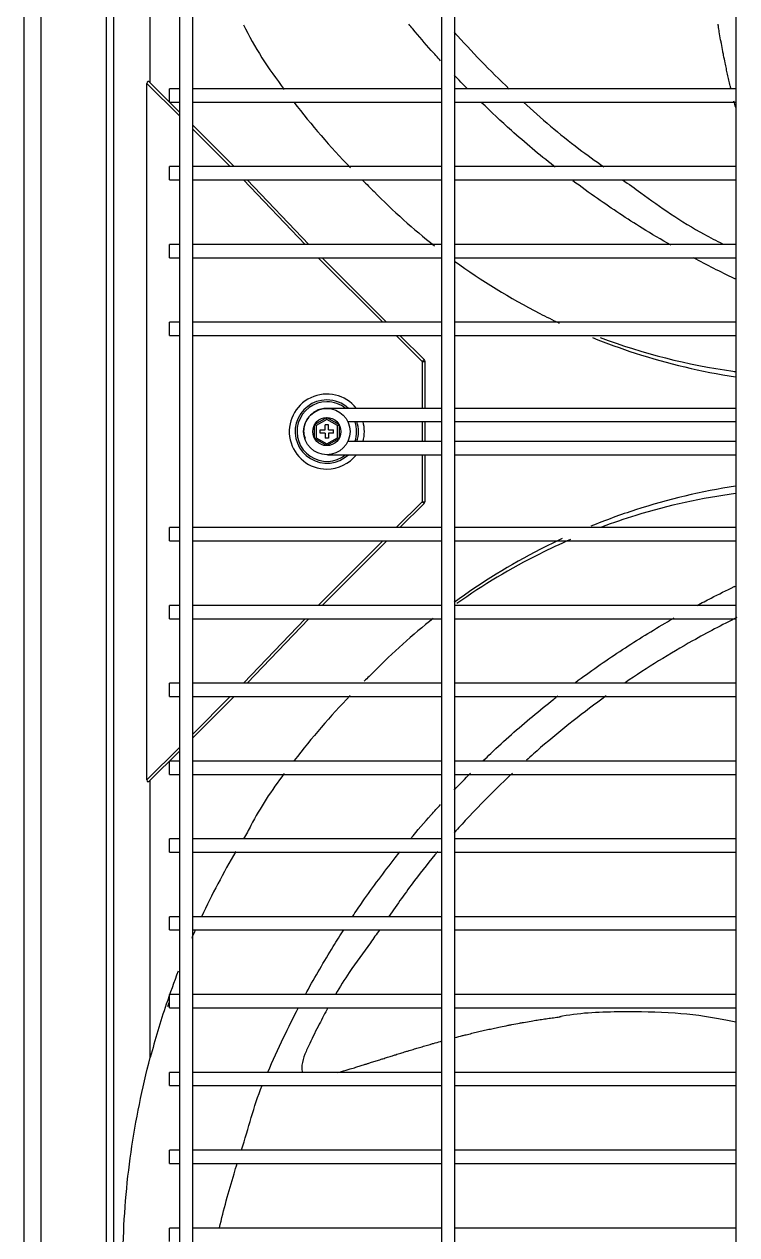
# Model space of a CAD drawing. Extents: x 58467 to 79089, y -33726 to -17391.
# Drawn here: x 78288.75 to 78310.25, y -19177.94 to -19141.39 of the extents above; entities that cross this region are included whole.
import ezdxf

# ---------------------------------------------------------------- set-up
doc = ezdxf.new("R2010")
doc.units = 0
doc.header["$LTSCALE"] = 100

# ---------------------------------------------------------------- blocks, each defined once
blk = doc.blocks.new('ZSGT')
at = {"color": 3}
for p, q in [((40264.234, -24505.717, -3.539), (40264.234, -24624.08, -3.539)), ((40264.634, -24624.08, -3.539), (40264.634, -24505.717, -3.539)), ((40273.112, -24505.717, -3.539), (40273.112, -24624.08, -3.539)), ((40251.646, -24622.901, -3.539), (40251.646, -24506.852, -3.539)), ((40252.146, -24506.852, -3.539), (40252.146, -24622.901, -3.539)), ((40254.125, -24617.41, -3.539), (40254.125, -24512.252, -3.539)), ((40254.337, -24512.405, -3.539), (40254.337, -24617.258, -3.539)), ((40256.329, -24512.125, -3.539), (40256.329, -24617.58, -3.539)), ((40256.729, -24617.58, -3.539), (40256.729, -24512.125, -3.539)), ((40255.449, -24554.305, -3.539), (40255.449, -24545.935, -3.539)), ((40255.349, -24575.344, -3.539), (40255.349, -24554.319, -3.539)), ((40255.349, -24554.319, -3.539), (40256.329, -24555.299, -3.539)), ((40255.429, -24554.285, -3.539), (40256.329, -24555.185, -3.539)), ((40256.329, -24554.482, -3.539), (40256.029, -24554.482, -3.539)), ((40256.029, -24554.882, -3.539), (40256.029, -24554.482, -3.539)), ((40264.234, -24554.482, -3.539), (40256.729, -24554.482, -3.539)), ((40273.113, -24554.482, -3.539), (40264.634, -24554.482, -3.539)), ((40256.029, -24554.882, -3.539), (40256.329, -24554.882, -3.539)), ((40256.729, -24554.882, -3.539), (40264.234, -24554.882, -3.539)), ((40264.634, -24554.882, -3.539), (40273.113, -24554.882, -3.539)), ((40256.729, -24555.585, -3.539), (40257.976, -24556.832, -3.539)), ((40256.729, -24555.698, -3.539), (40257.863, -24556.832, -3.539)), ((40256.329, -24556.832, -3.539), (40256.029, -24556.832, -3.539)), ((40256.029, -24557.232, -3.539), (40256.029, -24556.832, -3.539)), ((40264.234, -24556.832, -3.539), (40256.729, -24556.832, -3.539)), ((40273.113, -24556.832, -3.539), (40264.634, -24556.832, -3.539)), ((40256.029, -24557.232, -3.539), (40256.329, -24557.232, -3.539)), ((40256.729, -24557.232, -3.539), (40264.234, -24557.232, -3.539)), ((40258.263, -24557.232, -3.539), (40260.118, -24559.182, -3.539)), ((40258.376, -24557.232, -3.539), (40260.231, -24559.182, -3.539)), ((40264.634, -24557.232, -3.539), (40273.113, -24557.232, -3.539)), ((40256.329, -24559.182, -3.539), (40256.029, -24559.182, -3.539)), ((40256.029, -24559.582, -3.539), (40256.029, -24559.182, -3.539)), ((40264.234, -24559.182, -3.539), (40256.729, -24559.182, -3.539)), ((40273.113, -24559.182, -3.539), (40264.634, -24559.182, -3.539)), ((40256.029, -24559.582, -3.539), (40256.329, -24559.582, -3.539)), ((40256.729, -24559.582, -3.539), (40264.234, -24559.582, -3.539)), ((40260.518, -24559.582, -3.539), (40262.468, -24561.531, -3.539)), ((40260.631, -24559.582, -3.539), (40262.581, -24561.531, -3.539)), ((40264.634, -24559.582, -3.539), (40273.113, -24559.582, -3.539)), ((40256.329, -24561.531, -3.539), (40256.029, -24561.531, -3.539)), ((40256.029, -24561.931, -3.539), (40256.029, -24561.531, -3.539)), ((40264.234, -24561.531, -3.539), (40256.729, -24561.531, -3.539)), ((40273.113, -24561.531, -3.539), (40264.634, -24561.531, -3.539)), ((40256.029, -24561.931, -3.539), (40256.329, -24561.931, -3.539)), ((40256.729, -24561.931, -3.539), (40264.234, -24561.931, -3.539)), ((40262.868, -24561.931, -3.539), (40263.651, -24562.714, -3.539)), ((40262.981, -24561.931, -3.539), (40263.708, -24562.658, -3.539)), ((40264.634, -24561.931, -3.539), (40273.113, -24561.931, -3.539)), ((40263.651, -24562.714, -3.539), (40263.708, -24562.658, -3.539)), ((40263.651, -24562.714, -3.539), (40263.651, -24564.131, -3.539)), ((40263.651, -24562.714, -3.539), (40263.731, -24562.714, -3.539)), ((40263.731, -24562.714, -3.539), (40263.731, -24564.131, -3.539)), ((40262.168, -24564.131, -3.539), (40260.79, -24564.131, -3.539)), ((40264.234, -24564.131, -3.539), (40261.961, -24564.131, -3.539)), ((40262.817, -24564.131, -3.539), (40262.451, -24564.131, -3.539)), ((40273.112, -24564.131, -3.539), (40264.634, -24564.131, -3.539)), ((40260.408, -24564.619, -3.539), (40260.776, -24564.406, -3.539)), ((40260.408, -24565.044, -3.539), (40260.408, -24564.619, -3.539)), ((40260.458, -24564.648, -3.539), (40260.408, -24564.619, -3.539)), ((40260.776, -24564.464, -3.539), (40260.458, -24564.648, -3.539)), ((40260.458, -24564.648, -3.539), (40260.458, -24565.015, -3.539)), ((40260.826, -24564.631, -3.539), (40260.726, -24564.631, -3.539)), ((40260.726, -24564.781, -3.539), (40260.726, -24564.631, -3.539)), ((40260.776, -24564.406, -3.539), (40261.144, -24564.619, -3.539)), ((40260.776, -24564.464, -3.539), (40260.776, -24564.406, -3.539)), ((40261.094, -24564.648, -3.539), (40260.776, -24564.464, -3.539)), ((40260.826, -24564.781, -3.539), (40260.826, -24564.631, -3.539)), ((40261.094, -24564.648, -3.539), (40261.144, -24564.619, -3.539)), ((40261.094, -24565.015, -3.539), (40261.094, -24564.648, -3.539)), ((40261.144, -24564.619, -3.539), (40261.144, -24565.044, -3.539)), ((40261.408, -24564.531, -3.539), (40262.168, -24564.531, -3.539)), ((40261.961, -24564.531, -3.539), (40264.234, -24564.531, -3.539)), ((40262.451, -24564.531, -3.539), (40262.817, -24564.531, -3.539)), ((40263.651, -24564.531, -3.539), (40263.651, -24565.131, -3.539)), ((40263.731, -24564.531, -3.539), (40263.731, -24565.131, -3.539)), ((40264.634, -24564.531, -3.539), (40273.112, -24564.531, -3.539)), ((40260.408, -24565.044, -3.539), (40260.458, -24565.015, -3.539)), ((40260.776, -24565.256, -3.539), (40260.408, -24565.044, -3.539)), ((40260.458, -24565.015, -3.539), (40260.776, -24565.198, -3.539)), ((40260.576, -24564.781, -3.539), (40260.726, -24564.781, -3.539)), ((40260.576, -24564.881, -3.539), (40260.576, -24564.781, -3.539)), ((40260.726, -24564.881, -3.539), (40260.576, -24564.881, -3.539)), ((40260.726, -24564.881, -3.539), (40260.726, -24565.031, -3.539)), ((40260.826, -24565.031, -3.539), (40260.726, -24565.031, -3.539)), ((40260.776, -24565.198, -3.539), (40261.094, -24565.015, -3.539)), ((40261.144, -24565.044, -3.539), (40260.776, -24565.256, -3.539)), ((40260.826, -24564.781, -3.539), (40260.976, -24564.781, -3.539)), ((40260.826, -24564.881, -3.539), (40260.826, -24565.031, -3.539)), ((40260.976, -24564.881, -3.539), (40260.826, -24564.881, -3.539)), ((40260.976, -24564.881, -3.539), (40260.976, -24564.781, -3.539)), ((40261.144, -24565.044, -3.539), (40261.094, -24565.015, -3.539)), ((40260.776, -24565.256, -3.539), (40260.776, -24565.198, -3.539)), ((40262.168, -24565.131, -3.539), (40261.408, -24565.131, -3.539)), ((40262.451, -24565.131, -3.539), (40262.168, -24565.131, -3.539)), ((40262.817, -24565.131, -3.539), (40262.451, -24565.131, -3.539)), ((40263.1, -24565.131, -3.539), (40262.817, -24565.131, -3.539)), ((40264.234, -24565.131, -3.539), (40263.1, -24565.131, -3.539)), ((40273.113, -24565.131, -3.539), (40264.634, -24565.131, -3.539)), ((40260.794, -24565.531, -3.539), (40262.168, -24565.531, -3.539)), ((40262.168, -24565.531, -3.539), (40262.451, -24565.531, -3.539)), ((40262.451, -24565.531, -3.539), (40262.817, -24565.531, -3.539)), ((40262.451, -24565.531, -3.539), (40262.451, -24565.531, -3.539)), ((40262.817, -24565.531, -3.539), (40263.1, -24565.531, -3.539)), ((40262.817, -24565.531, -3.539), (40262.817, -24565.531, -3.539)), ((40263.1, -24565.531, -3.539), (40264.234, -24565.531, -3.539)), ((40263.651, -24565.531, -3.539), (40263.651, -24566.948, -3.539)), ((40263.731, -24565.531, -3.539), (40263.731, -24566.948, -3.539)), ((40264.634, -24565.531, -3.539), (40273.113, -24565.531, -3.539)), ((40263.651, -24566.948, -3.539), (40262.868, -24567.73, -3.539)), ((40263.708, -24567.005, -3.539), (40262.982, -24567.73, -3.539)), ((40263.651, -24566.948, -3.539), (40263.731, -24566.948, -3.539)), ((40263.708, -24567.005, -3.539), (40263.651, -24566.948, -3.539)), ((40256.329, -24567.73, -3.539), (40256.029, -24567.73, -3.539)), ((40256.029, -24568.13, -3.539), (40256.029, -24567.73, -3.539)), ((40264.234, -24567.73, -3.539), (40256.729, -24567.73, -3.539)), ((40273.113, -24567.73, -3.539), (40264.634, -24567.73, -3.539)), ((40256.029, -24568.13, -3.539), (40256.329, -24568.13, -3.539)), ((40256.729, -24568.13, -3.539), (40264.234, -24568.13, -3.539)), ((40262.469, -24568.13, -3.539), (40260.519, -24570.08, -3.539)), ((40262.582, -24568.13, -3.539), (40260.632, -24570.08, -3.539)), ((40264.634, -24568.13, -3.539), (40273.113, -24568.13, -3.539)), ((40256.329, -24570.08, -3.539), (40256.029, -24570.08, -3.539)), ((40256.029, -24570.48, -3.539), (40256.029, -24570.08, -3.539)), ((40264.234, -24570.08, -3.539), (40256.729, -24570.08, -3.539)), ((40273.113, -24570.08, -3.539), (40264.634, -24570.08, -3.539)), ((40256.029, -24570.48, -3.539), (40256.329, -24570.48, -3.539)), ((40256.729, -24570.48, -3.539), (40264.234, -24570.48, -3.539)), ((40260.119, -24570.48, -3.539), (40258.263, -24572.43, -3.539)), ((40260.232, -24570.48, -3.539), (40258.377, -24572.43, -3.539)), ((40264.634, -24570.48, -3.539), (40273.113, -24570.48, -3.539)), ((40256.329, -24572.43, -3.539), (40256.029, -24572.43, -3.539)), ((40256.029, -24572.83, -3.539), (40256.029, -24572.43, -3.539)), ((40264.234, -24572.43, -3.539), (40256.729, -24572.43, -3.539)), ((40273.113, -24572.43, -3.539), (40264.634, -24572.43, -3.539)), ((40256.029, -24572.83, -3.539), (40256.329, -24572.83, -3.539)), ((40257.864, -24572.829, -3.539), (40256.729, -24573.964, -3.539)), ((40257.977, -24572.829, -3.539), (40256.729, -24574.077, -3.539)), ((40256.729, -24572.83, -3.539), (40264.234, -24572.83, -3.539)), ((40264.634, -24572.83, -3.539), (40273.113, -24572.83, -3.539)), ((40256.329, -24574.364, -3.539), (40255.349, -24575.344, -3.539)), ((40256.329, -24574.477, -3.539), (40255.429, -24575.377, -3.539)), ((40256.329, -24574.779, -3.539), (40256.029, -24574.779, -3.539)), ((40256.029, -24575.179, -3.539), (40256.029, -24574.779, -3.539)), ((40264.234, -24574.779, -3.539), (40256.729, -24574.779, -3.539)), ((40273.113, -24574.779, -3.539), (40264.634, -24574.779, -3.539)), ((40256.029, -24575.179, -3.539), (40256.329, -24575.179, -3.539)), ((40256.729, -24575.179, -3.539), (40264.234, -24575.179, -3.539)), ((40264.634, -24575.179, -3.539), (40273.113, -24575.179, -3.539)), ((40255.449, -24583.727, -3.539), (40255.449, -24575.357, -3.539)), ((40256.329, -24577.129, -3.539), (40256.029, -24577.129, -3.539)), ((40256.029, -24577.529, -3.539), (40256.029, -24577.129, -3.539)), ((40264.234, -24577.129, -3.539), (40256.729, -24577.129, -3.539)), ((40273.113, -24577.129, -3.539), (40264.634, -24577.129, -3.539)), ((40256.029, -24577.529, -3.539), (40256.329, -24577.529, -3.539)), ((40256.729, -24577.529, -3.539), (40264.234, -24577.529, -3.539)), ((40264.634, -24577.529, -3.539), (40273.113, -24577.529, -3.539)), ((40256.329, -24579.479, -3.539), (40256.029, -24579.479, -3.539)), ((40256.029, -24579.878, -3.539), (40256.029, -24579.479, -3.539)), ((40264.234, -24579.479, -3.539), (40256.729, -24579.479, -3.539)), ((40273.113, -24579.479, -3.539), (40264.634, -24579.479, -3.539)), ((40256.029, -24579.878, -3.539), (40256.329, -24579.878, -3.539)), ((40256.729, -24579.878, -3.539), (40264.234, -24579.878, -3.539)), ((40264.634, -24579.878, -3.539), (40273.113, -24579.878, -3.539)), ((40256.329, -24581.828, -3.539), (40256.029, -24581.828, -3.539)), ((40256.029, -24582.228, -3.539), (40256.029, -24581.828, -3.539)), ((40264.234, -24581.828, -3.539), (40256.729, -24581.828, -3.539)), ((40273.113, -24581.828, -3.539), (40264.634, -24581.828, -3.539)), ((40256.029, -24582.228, -3.539), (40256.329, -24582.228, -3.539)), ((40256.729, -24582.228, -3.539), (40264.234, -24582.228, -3.539)), ((40264.634, -24582.228, -3.539), (40273.113, -24582.228, -3.539)), ((40256.329, -24584.178, -3.539), (40256.029, -24584.178, -3.539)), ((40256.029, -24584.578, -3.539), (40256.029, -24584.178, -3.539)), ((40264.234, -24584.178, -3.539), (40256.729, -24584.178, -3.539)), ((40273.113, -24584.178, -3.539), (40264.634, -24584.178, -3.539)), ((40256.029, -24584.578, -3.539), (40256.329, -24584.578, -3.539)), ((40256.729, -24584.578, -3.539), (40264.234, -24584.578, -3.539)), ((40264.634, -24584.578, -3.539), (40273.113, -24584.578, -3.539)), ((40256.329, -24586.527, -3.539), (40256.029, -24586.527, -3.539)), ((40256.029, -24586.927, -3.539), (40256.029, -24586.527, -3.539)), ((40264.234, -24586.527, -3.539), (40256.729, -24586.527, -3.539)), ((40273.113, -24586.527, -3.539), (40264.634, -24586.527, -3.539)), ((40256.029, -24586.927, -3.539), (40256.329, -24586.927, -3.539)), ((40256.729, -24586.927, -3.539), (40264.234, -24586.927, -3.539)), ((40264.634, -24586.927, -3.539), (40273.113, -24586.927, -3.539)), ((40256.329, -24588.878, -3.539), (40256.029, -24588.878, -3.539)), ((40256.029, -24589.278, -3.539), (40256.029, -24588.878, -3.539)), ((40264.234, -24588.878, -3.539), (40256.729, -24588.878, -3.539)), ((40273.113, -24588.878, -3.539), (40264.634, -24588.878, -3.539))]:
    blk.add_line(p, q, dxfattribs=at)
for radius in [0.7, 0.425, 0.425]:
    blk.add_circle((40260.776, -24564.831, -3.539), radius, dxfattribs=at)
at = {"color": 3, "extrusion": (0, 0, -1)}
blk.add_arc((-40263.651, -24562.714, 3.539), 0.08, 135, 180, dxfattribs=at)
at = {"color": 3}
for centre, radius, start, end in [((40260.776, -24564.831, -3.539), 1.133, 38.1431, 270), ((40260.776, -24564.831, -3.539), 0.956, 90, 312.9805), ((40260.776, -24564.831, -3.539), 0.9, 90, 308.9644), ((40260.776, -24564.831, -3.539), 0.956, 47.0194, 90), ((40260.776, -24564.831, -3.539), 0.9, 51.0412, 90), ((40260.776, -24564.831, -3.539), 0.9, 340.5432, 19.4569), ((40260.776, -24564.831, -3.539), 0.956, 341.7356, 18.2642), ((40260.776, -24564.831, -3.539), 1.133, 344.6607, 15.3394), ((40260.776, -24564.831, -3.539), 1.133, 270, 321.8625), ((40263.651, -24566.948, -3.539), 0.08, 315, 0)]:
    blk.add_arc(centre, radius, start, end, dxfattribs=at)
for centre, major_axis, start_param, end_param in [((40255.429, -24554.399, -3.539), (-0.057, 0.137), -0.785398, 0.785398), ((40255.429, -24575.264, -3.539), (0.057, 0.137), 2.356194, 3.926991)]:
    blk.add_ellipse(centre, major_axis=major_axis, ratio=0.414214, start_param=start_param, end_param=end_param, dxfattribs=at)
for points in [[(40258.266, -24552.551, -3.539), (40258.581, -24553.224, -3.539), (40259.019, -24553.874, -3.539), (40259.487, -24554.501, -3.539)], [(40264.617, -24552.771, -3.539), (40265.141, -24553.359, -3.539), (40265.697, -24553.932, -3.539), (40266.282, -24554.489, -3.539)], [(40265.02, -24554.486, -3.539), (40264.884, -24554.348, -3.539), (40264.749, -24554.209, -3.539), (40264.615, -24554.069, -3.539)], [(40259.778, -24554.884, -3.539), (40260.312, -24555.573, -3.539), (40260.882, -24556.234, -3.539), (40261.488, -24556.867, -3.539)], [(40273.112, -24555.049, -3.539), (40273.094, -24554.984, -3.539), (40273.078, -24554.918, -3.539), (40273.061, -24554.852, -3.539)], [(40261.864, -24557.252, -3.539), (40261.975, -24557.363, -3.539), (40262.087, -24557.473, -3.539), (40262.2, -24557.583, -3.539)], [(40262.2, -24557.583, -3.539), (40262.777, -24558.171, -3.539), (40263.385, -24558.717, -3.539), (40264.022, -24559.221, -3.539)], [(40263.987, -24570.47, -3.539), (40263.361, -24570.967, -3.539), (40262.765, -24571.504, -3.539), (40262.2, -24572.079, -3.539)], [(40262.2, -24572.079, -3.539), (40262.101, -24572.174, -3.539), (40262.003, -24572.27, -3.539), (40261.906, -24572.367, -3.539)], [(40261.482, -24572.801, -3.539), (40260.884, -24573.426, -3.539), (40260.319, -24574.081, -3.539), (40259.789, -24574.764, -3.539)], [(40264.618, -24575.655, -3.539), (40264.782, -24575.483, -3.539), (40264.947, -24575.312, -3.539), (40265.112, -24575.141, -3.539)], [(40258.026, -24577.513, -3.539), (40257.653, -24578.153, -3.539), (40257.309, -24578.808, -3.539), (40256.994, -24579.477, -3.539)], [(40256.815, -24579.869, -3.539), (40256.775, -24579.956, -3.539), (40256.737, -24580.044, -3.539), (40256.698, -24580.131, -3.539)], [(40256.292, -24581.122, -3.539), (40256.165, -24581.452, -3.539), (40256.045, -24581.786, -3.539), (40255.931, -24582.122, -3.539)], [(40255.931, -24582.122, -3.539), (40255.753, -24582.652, -3.539), (40255.592, -24583.187, -3.539), (40255.449, -24583.727, -3.539)], [(40256.01, -24582.078, -3.539), (40255.996, -24582.118, -3.539), (40255.983, -24582.157, -3.539), (40255.97, -24582.197, -3.539)], [(40258.201, -24586.519, -3.539), (40258.418, -24585.863, -3.539), (40258.563, -24585.215, -3.539), (40258.826, -24584.576, -3.539)]]:
    blk.add_open_spline(points, degree=3, dxfattribs=at)
for points, knots in [([(40264.208, -24553.634, -3.539), (40264.114, -24553.531, -3.539), (40263.831, -24553.216, -3.539), (40263.514, -24552.848, -3.539), (40263.294, -24552.582, -3.539), (40263.255, -24552.535, -3.539)], [0, 0, 0, 0, 0.288093, 0.872679, 1, 1, 1, 1]), ([(40272.97, -24554.485, -3.539), (40272.963, -24554.454, -3.539), (40272.941, -24554.365, -3.539), (40272.907, -24554.218, -3.539), (40272.868, -24554.045, -3.539), (40272.83, -24553.872, -3.539), (40272.79, -24553.68, -3.539), (40272.754, -24553.506, -3.539), (40272.716, -24553.313, -3.539), (40272.687, -24553.158, -3.539), (40272.652, -24552.963, -3.539), (40272.622, -24552.787, -3.539), (40272.596, -24552.631, -3.539), (40272.584, -24552.552, -3.539), (40272.581, -24552.533, -3.539)], [0, 0, 0, 0, 0.04892, 0.138223, 0.227526, 0.316829, 0.406131, 0.525202, 0.584737, 0.703807, 0.763342, 0.882413, 0.971716, 1, 1, 1, 1]), ([(40267.669, -24556.85, -3.539), (40267.654, -24556.838, -3.539), (40267.202, -24556.482, -3.539), (40266.44, -24555.848, -3.539), (40265.736, -24555.18, -3.539), (40265.437, -24554.893, -3.539)], [0, 0, 0, 0, 0.019072, 0.581193, 1, 1, 1, 1]), ([(40266.709, -24554.89, -3.539), (40267.24, -24555.377, -3.539), (40268.027, -24556.05, -3.539), (40268.877, -24556.656, -3.539), (40269.131, -24556.835, -3.539)], [0, 0, 0, 0, 0.70386, 1, 1, 1, 1]), ([(40271.161, -24559.207, -3.539), (40270.869, -24559.04, -3.539), (40270.116, -24558.591, -3.539), (40269.13, -24557.939, -3.539), (40268.446, -24557.443, -3.539), (40268.202, -24557.259, -3.539)], [0, 0, 0, 0, 0.284794, 0.741705, 1, 1, 1, 1]), ([(40269.699, -24557.23, -3.539), (40269.883, -24557.359, -3.539), (40270.367, -24557.697, -3.539), (40271.159, -24558.289, -3.539), (40271.992, -24558.787, -3.539), (40272.538, -24559.074, -3.539), (40272.736, -24559.176, -3.539), (40272.749, -24559.182, -3.539)], [0, 0, 0, 0, 0.188637, 0.492926, 0.817568, 0.9884, 1, 1, 1, 1]), ([(40273.098, -24560.223, -3.539), (40273.088, -24560.219, -3.539), (40272.664, -24560.016, -3.539), (40272.245, -24559.803, -3.539), (40271.841, -24559.586, -3.539)], [0, 0, 0, 0, 0.023633, 1, 1, 1, 1]), ([(40264.632, -24559.685, -3.539), (40265.442, -24560.275, -3.539), (40266.298, -24560.802, -3.539), (40267.394, -24561.365, -3.539), (40267.59, -24561.461, -3.539), (40267.787, -24561.554, -3.539)], [0, 0, 0, 0, 0.823029, 0.823029, 1, 1, 1, 1]), ([(40268.79, -24561.993, -3.539), (40269.216, -24562.165, -3.539), (40269.647, -24562.322, -3.539), (40271.066, -24562.781, -3.539), (40272.074, -24563.021, -3.539), (40273.106, -24563.18, -3.539)], [0, 0, 0, 0, 0.306385, 0.306385, 1, 1, 1, 1]), ([(40269.023, -24561.992, -3.539), (40270.315, -24562.476, -3.539), (40271.652, -24562.815, -3.539), (40273.057, -24563.011, -3.539), (40273.083, -24563.014, -3.539), (40273.109, -24563.018, -3.539)], [0, 0, 0, 0, 0.981495, 0.981495, 1, 1, 1, 1]), ([(40260.776, -24564.131, -3.539), (40260.714, -24564.132, -3.539), (40260.601, -24564.146, -3.539), (40260.407, -24564.222, -3.539), (40260.235, -24564.364, -3.539), (40260.125, -24564.552, -3.539), (40260.074, -24564.736, -3.539), (40260.074, -24564.895, -3.539), (40260.103, -24564.996, -3.539), (40260.118, -24565.032, -3.539)], [0, 0, 0, 0, 0.137285, 0.262147, 0.473488, 0.63553, 0.754235, 0.906368, 1, 1, 1, 1]), ([(40273.109, -24566.481, -3.539), (40272.083, -24566.639, -3.539), (40271.07, -24566.88, -3.539), (40269.636, -24567.343, -3.539), (40269.185, -24567.508, -3.539), (40268.74, -24567.689, -3.539)], [0, 0, 0, 0, 0.681342, 0.681342, 1, 1, 1, 1]), ([(40273.111, -24566.703, -3.539), (40272.092, -24566.841, -3.539), (40271.087, -24567.06, -3.539), (40269.752, -24567.47, -3.539), (40269.409, -24567.587, -3.539), (40269.068, -24567.713, -3.539)], [0, 0, 0, 0, 0.742253, 0.742253, 1, 1, 1, 1]), ([(40267.88, -24568.064, -3.539), (40267.66, -24568.167, -3.539), (40267.441, -24568.273, -3.539), (40266.317, -24568.849, -3.539), (40265.438, -24569.39, -3.539), (40264.615, -24569.991, -3.539)], [0, 0, 0, 0, 0.192969, 0.192969, 1, 1, 1, 1]), ([(40268.126, -24568.092, -3.539), (40267.81, -24568.229, -3.539), (40267.498, -24568.374, -3.539), (40266.322, -24568.962, -3.539), (40265.492, -24569.461, -3.539), (40264.7, -24570.023, -3.539)], [0, 0, 0, 0, 0.260427, 0.260427, 1, 1, 1, 1]), ([(40271.947, -24570.078, -3.539), (40272.087, -24570.004, -3.539), (40272.458, -24569.81, -3.539), (40272.843, -24569.619, -3.539), (40273.088, -24569.502, -3.539), (40273.098, -24569.498, -3.539)], [0, 0, 0, 0, 0.36828, 0.975008, 1, 1, 1, 1]), ([(40268.281, -24572.402, -3.539), (40268.5, -24572.239, -3.539), (40268.94, -24571.921, -3.539), (40269.611, -24571.464, -3.539), (40270.291, -24571.029, -3.539), (40270.842, -24570.697, -3.539), (40271.167, -24570.51, -3.539), (40271.261, -24570.456, -3.539)], [0, 0, 0, 0, 0.229373, 0.457693, 0.68426, 0.909075, 1, 1, 1, 1]), ([(40273.146, -24570.447, -3.539), (40272.699, -24570.668, -3.539), (40271.565, -24571.265, -3.539), (40270.446, -24571.958, -3.539), (40269.777, -24572.414, -3.539)], [0, 0, 0, 0, 0.392123, 1, 1, 1, 1]), ([(40265.497, -24574.764, -3.539), (40265.572, -24574.692, -3.539), (40265.85, -24574.425, -3.539), (40266.341, -24573.977, -3.539), (40266.975, -24573.429, -3.539), (40267.447, -24573.045, -3.539), (40267.706, -24572.842, -3.539), (40267.747, -24572.81, -3.539)], [0, 0, 0, 0, 0.10453, 0.387673, 0.668723, 0.947676, 1, 1, 1, 1]), ([(40269.204, -24572.814, -3.539), (40268.531, -24573.297, -3.539), (40267.722, -24573.934, -3.539), (40266.939, -24574.626, -3.539), (40266.796, -24574.756, -3.539)], [0, 0, 0, 0, 0.816114, 1, 1, 1, 1]), ([(40259.492, -24575.155, -3.539), (40259.112, -24575.664, -3.539), (40258.751, -24576.188, -3.539), (40258.422, -24576.857, -3.539), (40258.34, -24576.989, -3.539), (40258.259, -24577.122, -3.539)], [0, 0, 0, 0, 0.803702, 0.803702, 1, 1, 1, 1]), ([(40266.376, -24575.144, -3.539), (40265.908, -24575.584, -3.539), (40265.319, -24576.177, -3.539), (40264.746, -24576.8, -3.539), (40264.62, -24576.941, -3.539)], [0, 0, 0, 0, 0.777017, 1, 1, 1, 1]), ([(40263.305, -24577.123, -3.539), (40263.508, -24576.878, -3.539), (40263.807, -24576.53, -3.539), (40264.115, -24576.192, -3.539), (40264.21, -24576.089, -3.539)], [0, 0, 0, 0, 0.695118, 1, 1, 1, 1]), ([(40261.549, -24579.477, -3.539), (40261.65, -24579.325, -3.539), (40262.064, -24578.72, -3.539), (40262.547, -24578.07, -3.539), (40262.936, -24577.578, -3.539), (40262.983, -24577.519, -3.539)], [0, 0, 0, 0, 0.224879, 0.906883, 1, 1, 1, 1]), ([(40264.129, -24577.504, -3.539), (40263.886, -24577.791, -3.539), (40263.373, -24578.428, -3.539), (40262.902, -24579.104, -3.539), (40262.647, -24579.471, -3.539)], [0, 0, 0, 0, 0.462065, 1, 1, 1, 1]), ([(40260.131, -24581.825, -3.539), (40260.145, -24581.799, -3.539), (40260.41, -24581.31, -3.539), (40260.791, -24580.654, -3.539), (40261.181, -24580.038, -3.539), (40261.29, -24579.869, -3.539)], [0, 0, 0, 0, 0.038243, 0.734735, 1, 1, 1, 1]), ([(40262.366, -24579.875, -3.539), (40262.275, -24580.004, -3.539), (40261.974, -24580.431, -3.539), (40261.502, -24581.062, -3.539), (40261.169, -24581.596, -3.539), (40261.038, -24581.822, -3.539)], [0, 0, 0, 0, 0.202389, 0.669659, 1, 1, 1, 1]), ([(40258.996, -24584.172, -3.539), (40259.147, -24583.82, -3.539), (40259.444, -24583.165, -3.539), (40259.765, -24582.521, -3.539), (40259.92, -24582.222, -3.539)], [0, 0, 0, 0, 0.53182, 1, 1, 1, 1]), ([(40260.809, -24582.228, -3.539), (40260.721, -24582.39, -3.539), (40260.534, -24582.745, -3.539), (40260.302, -24583.208, -3.539), (40260.112, -24583.62, -3.539), (40260.023, -24583.891, -3.539), (40260.015, -24584.084, -3.539), (40260.03, -24584.153, -3.539), (40260.04, -24584.179, -3.539)], [0, 0, 0, 0, 0.264162, 0.571071, 0.733206, 0.891725, 0.957075, 1, 1, 1, 1]), ([(40264.634, -24583.128, -3.539), (40264.638, -24583.127, -3.539), (40264.715, -24583.107, -3.539), (40264.829, -24583.077, -3.539), (40264.997, -24583.035, -3.539), (40265.149, -24582.998, -3.539), (40265.321, -24582.956, -3.539), (40265.494, -24582.916, -3.539), (40265.668, -24582.877, -3.539), (40265.84, -24582.839, -3.539), (40266.032, -24582.798, -3.539), (40266.206, -24582.763, -3.539), (40266.399, -24582.725, -3.539), (40266.554, -24582.696, -3.539), (40266.749, -24582.661, -3.539), (40266.925, -24582.631, -3.539), (40267.122, -24582.598, -3.539), (40267.302, -24582.57, -3.539), (40267.483, -24582.544, -3.539), (40267.666, -24582.519, -3.539), (40267.787, -24582.503, -3.539), (40267.847, -24582.495, -3.539)], [0, 0, 0, 0, 0.003613, 0.076073, 0.112302, 0.166647, 0.220991, 0.275335, 0.32968, 0.384024, 0.438368, 0.510827, 0.547057, 0.619516, 0.655746, 0.728205, 0.782549, 0.836893, 0.891238, 0.945582, 1, 1, 1, 1]), ([(40267.795, -24582.489, -3.539), (40267.825, -24582.483, -3.539), (40268.438, -24582.365, -3.539), (40269.608, -24582.329, -3.539), (40271.221, -24582.347, -3.539), (40272.372, -24582.497, -3.539), (40272.98, -24582.621, -3.539), (40273.115, -24582.651, -3.539)], [0, 0, 0, 0, 0.017033, 0.353101, 0.655124, 0.923021, 1, 1, 1, 1]), ([(40261.111, -24584.183, -3.539), (40261.129, -24584.178, -3.539), (40261.184, -24584.162, -3.539), (40261.267, -24584.138, -3.539), (40261.374, -24584.107, -3.539), (40261.469, -24584.078, -3.539), (40261.566, -24584.049, -3.539), (40261.665, -24584.018, -3.539), (40261.78, -24583.982, -3.539), (40261.898, -24583.945, -3.539), (40262.003, -24583.912, -3.539), (40262.109, -24583.878, -3.539), (40262.232, -24583.839, -3.539), (40262.358, -24583.799, -3.539), (40262.481, -24583.76, -3.539), (40262.609, -24583.72, -3.539), (40262.739, -24583.679, -3.539), (40262.871, -24583.638, -3.539), (40263.005, -24583.596, -3.539), (40263.142, -24583.554, -3.539), (40263.28, -24583.512, -3.539), (40263.418, -24583.47, -3.539), (40263.574, -24583.424, -3.539), (40263.731, -24583.378, -3.539), (40263.872, -24583.337, -3.539), (40264.031, -24583.292, -3.539), (40264.146, -24583.26, -3.539), (40264.225, -24583.238, -3.539), (40264.233, -24583.236, -3.539)], [0, 0, 0, 0, 0.021221, 0.066801, 0.097188, 0.142768, 0.173155, 0.203541, 0.249122, 0.294702, 0.325088, 0.355475, 0.401055, 0.446635, 0.477022, 0.522602, 0.568182, 0.598569, 0.644149, 0.689729, 0.720116, 0.765696, 0.811276, 0.856856, 0.902436, 0.932823, 0.993597, 1, 1, 1, 1]), ([(40254.549, -24595.527, -3.539), (40254.556, -24594.53, -3.539), (40254.565, -24593.533, -3.539), (40254.585, -24592.037, -3.539), (40254.592, -24591.539, -3.539), (40254.609, -24590.542, -3.539), (40254.616, -24590.044, -3.539), (40254.64, -24589.047, -3.539), (40254.664, -24588.548, -3.539), (40254.745, -24587.558, -3.539), (40254.801, -24587.069, -3.539), (40255.009, -24585.614, -3.539), (40255.202, -24584.662, -3.539), (40255.449, -24583.727, -3.539)], [0, 0, 0, 0, 0.25, 0.25, 0.375, 0.375, 0.5, 0.5, 0.625, 0.625, 0.75, 0.75, 1, 1, 1, 1]), ([(40257.535, -24588.87, -3.539), (40257.666, -24588.322, -3.539), (40257.841, -24587.672, -3.539), (40258.039, -24587.028, -3.539), (40258.071, -24586.924, -3.539)], [0, 0, 0, 0, 0.838104, 1, 1, 1, 1])]:
    blk.add_open_spline(points, degree=3, knots=knots, dxfattribs=at)

msp = doc.modelspace()

# ---------------------------------------------------------------- block references
msp.add_blockref('ZSGT', (38037.105, 5411.143))

doc.saveas('drawing.dxf')
